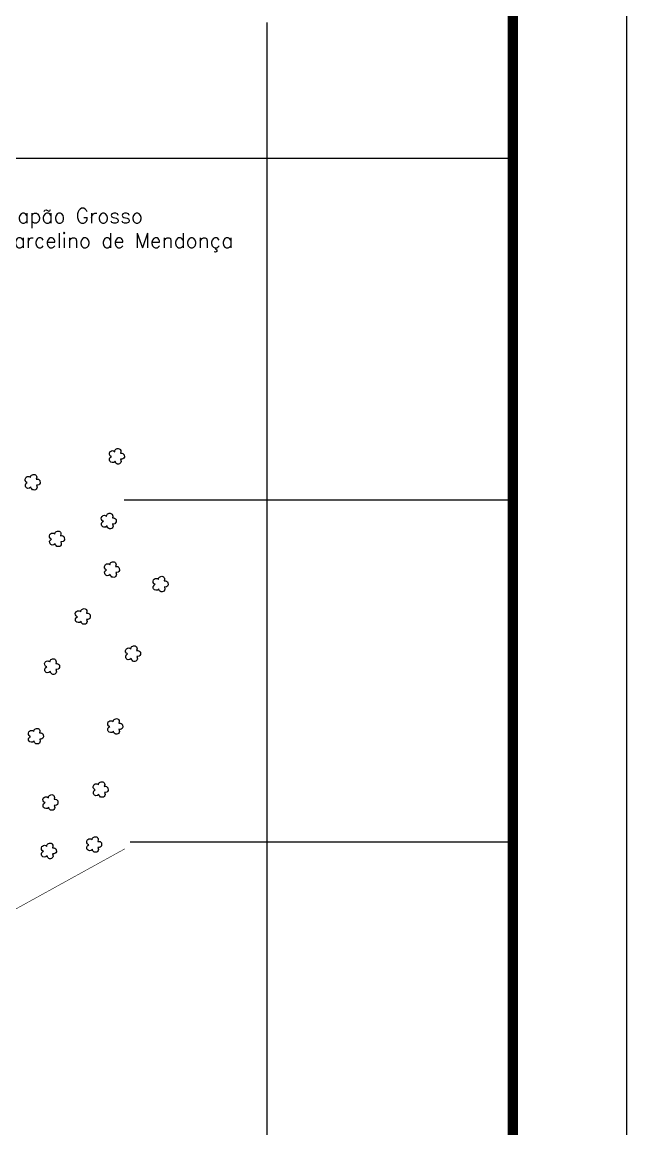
# Model space of a CAD drawing. Extents: x 724231 to 728431, y 7817664 to 7823604.
# Drawn here: x 727370 to 728431, y 7818696 to 7820638 of the extents above; entities that cross this region are included whole.
import ezdxf

# ---------------------------------------------------------------- set-up
doc = ezdxf.new("R2010")
doc.units = 0
doc.header["$MEASUREMENT"] = 0
doc.linetypes.add('CONTINUO', pattern=[0])
doc.linetypes.add('LIN0', pattern=[0])
for name, color, linetype in [('_SIMBOLO ARVORE', 118, 'Continuous'), ('CERCA', 56, 'CONTINUO'), ('MARGEM', 7, 'CONTINUO'), ('TEXTO CONFRONTANTES', 7, 'Continuous')]:
    doc.layers.add(name, color=color, linetype=linetype)
doc.layers.add('MALHA', color=8, linetype='Continuous', lineweight=9)
doc.styles.add('Simplex', font='simplex.shx')
doc.linetypes.add('CERCA_5000', pattern='A,25,-10,["+",Standard,S=8,R=45,X=-1.5,Y=-4.75],-4.5', length=39.5)

msp = doc.modelspace()

# ---------------------------------------------------------------- linework, layer by layer
at = {"layer": '_SIMBOLO ARVORE', "linetype": 'CONTINUO'}
for points in [[(727533.2, 7819867.9, 0), (727530.8, 7819865.9, 0), (727527.8, 7819865.6, 0), (727525.7, 7819866.4, 0), (727524.2, 7819867.9, 0), (727523.5, 7819869.6, 0), (727523.4, 7819872.1, 0), (727524.2, 7819873.7, 0), (727525, 7819874.9, 0), (727526.8, 7819876.1, 0), (727525.7, 7819876.5, 0), (727524.6, 7819877.3, 0), (727523.3, 7819879.4, 0), (727523.1, 7819881.8, 0), (727524, 7819884.3, 0), (727525, 7819885.2, 0), (727526.7, 7819886.2, 0), (727528.6, 7819886.5, 0), (727530.1, 7819886.3, 0), (727531.2, 7819885.7, 0), (727532.5, 7819884.6, 0), (727532.9, 7819886.8, 0), (727533.2, 7819887.7, 0), (727534.2, 7819888.9, 0), (727535.6, 7819889.4, 0), (727537, 7819890, 0), (727538.6, 7819890.2, 0), (727540.1, 7819889.9, 0), (727541.3, 7819889.3, 0), (727542.2, 7819888.3, 0), (727543, 7819886.8, 0), (727543.3, 7819885.1, 0), (727542.6, 7819882, 0), (727544.7, 7819882, 0), (727546.5, 7819881.6, 0), (727548.2, 7819880.3, 0), (727549.1, 7819879.2, 0), (727549.4, 7819875, 0), (727548.3, 7819873.1, 0), (727546.9, 7819871.8, 0), (727544.8, 7819871.3, 0), (727542.9, 7819871.4, 0), (727543.9, 7819867.5, 0), (727543.4, 7819865.8, 0), (727542.3, 7819864.2, 0), (727541, 7819863.2, 0), (727539.2, 7819862.7, 0), (727537.5, 7819862.8, 0), (727536.1, 7819863.2, 0), (727534.6, 7819864.7, 0), (727533.6, 7819866.1, 0), (727533.3, 7819868.1, 0)], [(727385.5, 7819822.5, 0), (727383.2, 7819820.5, 0), (727380.1, 7819820.2, 0), (727378, 7819821, 0), (727376.5, 7819822.5, 0), (727375.8, 7819824.2, 0), (727375.7, 7819826.7, 0), (727376.5, 7819828.3, 0), (727377.4, 7819829.5, 0), (727379.1, 7819830.7, 0), (727378, 7819831, 0), (727376.9, 7819831.9, 0), (727375.6, 7819834, 0), (727375.4, 7819836.4, 0), (727376.3, 7819838.9, 0), (727377.3, 7819839.7, 0), (727379.1, 7819840.8, 0), (727380.9, 7819841.1, 0), (727382.4, 7819840.9, 0), (727383.6, 7819840.3, 0), (727384.9, 7819839.2, 0), (727385.2, 7819841.4, 0), (727385.6, 7819842.2, 0), (727386.5, 7819843.5, 0), (727388, 7819844, 0), (727389.4, 7819844.6, 0), (727390.9, 7819844.7, 0), (727392.4, 7819844.5, 0), (727393.6, 7819843.9, 0), (727394.5, 7819842.9, 0), (727395.3, 7819841.4, 0), (727395.6, 7819839.7, 0), (727394.9, 7819836.6, 0), (727397, 7819836.6, 0), (727398.8, 7819836.2, 0), (727400.5, 7819834.9, 0), (727401.4, 7819833.8, 0), (727401.7, 7819829.6, 0), (727400.6, 7819827.7, 0), (727399.3, 7819826.4, 0), (727397.1, 7819825.8, 0), (727395.2, 7819826, 0), (727396.2, 7819822.1, 0), (727395.7, 7819820.4, 0), (727394.6, 7819818.8, 0), (727393.4, 7819817.8, 0), (727391.6, 7819817.3, 0), (727389.8, 7819817.4, 0), (727388.5, 7819817.8, 0), (727386.9, 7819819.3, 0), (727385.9, 7819820.7, 0), (727385.6, 7819822.7, 0)], [(727519, 7819754.4, 0), (727516.6, 7819752.4, 0), (727513.6, 7819752, 0), (727511.5, 7819752.9, 0), (727510, 7819754.4, 0), (727509.3, 7819756.1, 0), (727509.2, 7819758.6, 0), (727510, 7819760.2, 0), (727510.8, 7819761.4, 0), (727512.6, 7819762.6, 0), (727511.5, 7819762.9, 0), (727510.4, 7819763.8, 0), (727509.1, 7819765.8, 0), (727508.9, 7819768.2, 0), (727509.8, 7819770.7, 0), (727510.8, 7819771.6, 0), (727512.5, 7819772.7, 0), (727514.4, 7819773, 0), (727515.9, 7819772.7, 0), (727517, 7819772.2, 0), (727518.3, 7819771.1, 0), (727518.7, 7819773.2, 0), (727519, 7819774.1, 0), (727520, 7819775.3, 0), (727521.4, 7819775.9, 0), (727522.8, 7819776.5, 0), (727524.4, 7819776.6, 0), (727525.9, 7819776.4, 0), (727527.1, 7819775.8, 0), (727528, 7819774.8, 0), (727528.8, 7819773.3, 0), (727529.1, 7819771.5, 0), (727528.4, 7819768.5, 0), (727530.5, 7819768.5, 0), (727532.3, 7819768.1, 0), (727534, 7819766.7, 0), (727534.9, 7819765.7, 0), (727535.2, 7819761.5, 0), (727534.1, 7819759.6, 0), (727532.7, 7819758.3, 0), (727530.6, 7819757.7, 0), (727528.7, 7819757.9, 0), (727529.7, 7819753.9, 0), (727529.2, 7819752.3, 0), (727528.1, 7819750.7, 0), (727526.8, 7819749.6, 0), (727525, 7819749.2, 0), (727523.3, 7819749.3, 0), (727521.9, 7819749.7, 0), (727520.4, 7819751.2, 0), (727519.4, 7819752.5, 0), (727519.1, 7819754.6, 0)], [(727428.1, 7819723.2, 0), (727425.8, 7819721.2, 0), (727422.7, 7819720.8, 0), (727420.6, 7819721.7, 0), (727419.1, 7819723.2, 0), (727418.4, 7819724.9, 0), (727418.3, 7819727.4, 0), (727419.1, 7819729, 0), (727420, 7819730.2, 0), (727421.7, 7819731.3, 0), (727420.6, 7819731.7, 0), (727419.5, 7819732.6, 0), (727418.2, 7819734.6, 0), (727418, 7819737, 0), (727418.9, 7819739.5, 0), (727419.9, 7819740.4, 0), (727421.7, 7819741.5, 0), (727423.5, 7819741.7, 0), (727425, 7819741.5, 0), (727426.2, 7819741, 0), (727427.5, 7819739.8, 0), (727427.8, 7819742, 0), (727428.2, 7819742.9, 0), (727429.1, 7819744.1, 0), (727430.6, 7819744.6, 0), (727432, 7819745.3, 0), (727433.5, 7819745.4, 0), (727435, 7819745.2, 0), (727436.2, 7819744.6, 0), (727437.1, 7819743.6, 0), (727437.9, 7819742, 0), (727438.2, 7819740.3, 0), (727437.5, 7819737.2, 0), (727439.6, 7819737.3, 0), (727441.4, 7819736.9, 0), (727443.1, 7819735.5, 0), (727444, 7819734.5, 0), (727444.3, 7819730.2, 0), (727443.2, 7819728.3, 0), (727441.9, 7819727.1, 0), (727439.7, 7819726.5, 0), (727437.8, 7819726.7, 0), (727438.8, 7819722.7, 0), (727438.3, 7819721, 0), (727437.2, 7819719.4, 0), (727436, 7819718.4, 0), (727434.2, 7819718, 0), (727432.4, 7819718.1, 0), (727431.1, 7819718.5, 0), (727429.5, 7819720, 0), (727428.5, 7819721.3, 0), (727428.2, 7819723.4, 0)], [(727524.7, 7819669.2, 0), (727522.3, 7819667.2, 0), (727519.3, 7819666.9, 0), (727517.2, 7819667.7, 0), (727515.6, 7819669.2, 0), (727515, 7819670.9, 0), (727514.8, 7819673.5, 0), (727515.7, 7819675.1, 0), (727516.5, 7819676.2, 0), (727518.3, 7819677.4, 0), (727517.2, 7819677.8, 0), (727516.1, 7819678.7, 0), (727514.8, 7819680.7, 0), (727514.6, 7819683.1, 0), (727515.5, 7819685.6, 0), (727516.4, 7819686.5, 0), (727518.2, 7819687.6, 0), (727520.1, 7819687.8, 0), (727521.6, 7819687.6, 0), (727522.7, 7819687.1, 0), (727524, 7819685.9, 0), (727524.4, 7819688.1, 0), (727524.7, 7819689, 0), (727525.7, 7819690.2, 0), (727527.1, 7819690.7, 0), (727528.5, 7819691.3, 0), (727530.1, 7819691.5, 0), (727531.6, 7819691.3, 0), (727532.8, 7819690.6, 0), (727533.7, 7819689.7, 0), (727534.5, 7819688.1, 0), (727534.8, 7819686.4, 0), (727534, 7819683.3, 0), (727536.2, 7819683.4, 0), (727538, 7819682.9, 0), (727539.7, 7819681.6, 0), (727540.6, 7819680.5, 0), (727540.8, 7819676.3, 0), (727539.8, 7819674.4, 0), (727538.4, 7819673.2, 0), (727536.3, 7819672.6, 0), (727534.4, 7819672.7, 0), (727535.4, 7819668.8, 0), (727534.9, 7819667.1, 0), (727533.8, 7819665.5, 0), (727532.5, 7819664.5, 0), (727530.7, 7819664.1, 0), (727529, 7819664.2, 0), (727527.6, 7819664.5, 0), (727526.1, 7819666, 0), (727525.1, 7819667.4, 0), (727524.8, 7819669.4, 0)], [(727609.9, 7819643.7, 0), (727607.5, 7819641.7, 0), (727604.5, 7819641.4, 0), (727602.4, 7819642.2, 0), (727600.8, 7819643.7, 0), (727600.2, 7819645.4, 0), (727600, 7819647.9, 0), (727600.9, 7819649.5, 0), (727601.7, 7819650.7, 0), (727603.5, 7819651.9, 0), (727602.4, 7819652.2, 0), (727601.3, 7819653.1, 0), (727600, 7819655.1, 0), (727599.8, 7819657.5, 0), (727600.7, 7819660, 0), (727601.6, 7819660.9, 0), (727603.4, 7819662, 0), (727605.3, 7819662.3, 0), (727606.8, 7819662.1, 0), (727607.9, 7819661.5, 0), (727609.2, 7819660.4, 0), (727609.6, 7819662.6, 0), (727609.9, 7819663.4, 0), (727610.9, 7819664.6, 0), (727612.3, 7819665.2, 0), (727613.7, 7819665.8, 0), (727615.3, 7819665.9, 0), (727616.8, 7819665.7, 0), (727618, 7819665.1, 0), (727618.9, 7819664.1, 0), (727619.7, 7819662.6, 0), (727620, 7819660.8, 0), (727619.2, 7819657.8, 0), (727621.4, 7819657.8, 0), (727623.2, 7819657.4, 0), (727624.9, 7819656.1, 0), (727625.8, 7819655, 0), (727626, 7819650.8, 0), (727625, 7819648.9, 0), (727623.6, 7819647.6, 0), (727621.5, 7819647, 0), (727619.6, 7819647.2, 0), (727620.6, 7819643.2, 0), (727620.1, 7819641.6, 0), (727619, 7819640, 0), (727617.7, 7819639, 0), (727615.9, 7819638.5, 0), (727614.2, 7819638.6, 0), (727612.8, 7819639, 0), (727611.3, 7819640.5, 0), (727610.3, 7819641.8, 0), (727610, 7819643.9, 0)], [(727473.6, 7819586.9, 0), (727471.2, 7819584.9, 0), (727468.2, 7819584.6, 0), (727466, 7819585.4, 0), (727464.5, 7819586.9, 0), (727463.9, 7819588.6, 0), (727463.7, 7819591.2, 0), (727464.5, 7819592.8, 0), (727465.4, 7819593.9, 0), (727467.1, 7819595.1, 0), (727466, 7819595.5, 0), (727464.9, 7819596.4, 0), (727463.7, 7819598.4, 0), (727463.4, 7819600.8, 0), (727464.4, 7819603.3, 0), (727465.3, 7819604.2, 0), (727467.1, 7819605.3, 0), (727469, 7819605.5, 0), (727470.4, 7819605.3, 0), (727471.6, 7819604.7, 0), (727472.9, 7819603.6, 0), (727473.3, 7819605.8, 0), (727473.6, 7819606.7, 0), (727474.6, 7819607.9, 0), (727476, 7819608.4, 0), (727477.4, 7819609, 0), (727479, 7819609.2, 0), (727480.4, 7819609, 0), (727481.7, 7819608.3, 0), (727482.6, 7819607.4, 0), (727483.3, 7819605.8, 0), (727483.6, 7819604.1, 0), (727482.9, 7819601, 0), (727485.1, 7819601, 0), (727486.9, 7819600.6, 0), (727488.5, 7819599.3, 0), (727489.5, 7819598.2, 0), (727489.7, 7819594, 0), (727488.7, 7819592.1, 0), (727487.3, 7819590.8, 0), (727485.1, 7819590.3, 0), (727483.2, 7819590.4, 0), (727484.3, 7819586.5, 0), (727483.8, 7819584.8, 0), (727482.6, 7819583.2, 0), (727481.4, 7819582.2, 0), (727479.6, 7819581.8, 0), (727477.8, 7819581.9, 0), (727476.5, 7819582.2, 0), (727475, 7819583.7, 0), (727473.9, 7819585.1, 0), (727473.6, 7819587.1, 0)], [(727561.6, 7819521.6, 0), (727559.2, 7819519.7, 0), (727556.2, 7819519.3, 0), (727554.1, 7819520.1, 0), (727552.6, 7819521.6, 0), (727551.9, 7819523.3, 0), (727551.8, 7819525.9, 0), (727552.6, 7819527.5, 0), (727553.4, 7819528.7, 0), (727555.2, 7819529.8, 0), (727554.1, 7819530.2, 0), (727553, 7819531.1, 0), (727551.7, 7819533.1, 0), (727551.5, 7819535.5, 0), (727552.4, 7819538, 0), (727553.4, 7819538.9, 0), (727555.1, 7819540, 0), (727557, 7819540.2, 0), (727558.5, 7819540, 0), (727559.6, 7819539.5, 0), (727560.9, 7819538.3, 0), (727561.3, 7819540.5, 0), (727561.6, 7819541.4, 0), (727562.6, 7819542.6, 0), (727564, 7819543.1, 0), (727565.4, 7819543.7, 0), (727567, 7819543.9, 0), (727568.5, 7819543.7, 0), (727569.7, 7819543, 0), (727570.6, 7819542.1, 0), (727571.4, 7819540.5, 0), (727571.7, 7819538.8, 0), (727571, 7819535.7, 0), (727573.1, 7819535.8, 0), (727574.9, 7819535.3, 0), (727576.6, 7819534, 0), (727577.5, 7819532.9, 0), (727577.8, 7819528.7, 0), (727576.7, 7819526.8, 0), (727575.3, 7819525.6, 0), (727573.2, 7819525, 0), (727571.3, 7819525.2, 0), (727572.3, 7819521.2, 0), (727571.8, 7819519.5, 0), (727570.7, 7819517.9, 0), (727569.4, 7819516.9, 0), (727567.6, 7819516.5, 0), (727565.9, 7819516.6, 0), (727564.5, 7819517, 0), (727563, 7819518.5, 0), (727562, 7819519.8, 0), (727561.7, 7819521.8, 0)], [(727419.6, 7819498.9, 0), (727417.2, 7819496.9, 0), (727414.2, 7819496.6, 0), (727412.1, 7819497.4, 0), (727410.6, 7819498.9, 0), (727409.9, 7819500.6, 0), (727409.8, 7819503.2, 0), (727410.6, 7819504.8, 0), (727411.4, 7819506, 0), (727413.2, 7819507.1, 0), (727412.1, 7819507.5, 0), (727411, 7819508.4, 0), (727409.7, 7819510.4, 0), (727409.5, 7819512.8, 0), (727410.4, 7819515.3, 0), (727411.4, 7819516.2, 0), (727413.1, 7819517.3, 0), (727415, 7819517.5, 0), (727416.5, 7819517.3, 0), (727417.6, 7819516.8, 0), (727418.9, 7819515.6, 0), (727419.3, 7819517.8, 0), (727419.6, 7819518.7, 0), (727420.6, 7819519.9, 0), (727422, 7819520.4, 0), (727423.4, 7819521, 0), (727425, 7819521.2, 0), (727426.5, 7819521, 0), (727427.7, 7819520.3, 0), (727428.6, 7819519.4, 0), (727429.4, 7819517.8, 0), (727429.7, 7819516.1, 0), (727429, 7819513, 0), (727431.1, 7819513.1, 0), (727432.9, 7819512.6, 0), (727434.6, 7819511.3, 0), (727435.5, 7819510.2, 0), (727435.8, 7819506, 0), (727434.7, 7819504.1, 0), (727433.3, 7819502.9, 0), (727431.2, 7819502.3, 0), (727429.3, 7819502.4, 0), (727430.3, 7819498.5, 0), (727429.8, 7819496.8, 0), (727428.7, 7819495.2, 0), (727427.4, 7819494.2, 0), (727425.6, 7819493.8, 0), (727423.9, 7819493.9, 0), (727422.5, 7819494.3, 0), (727421, 7819495.7, 0), (727420, 7819497.1, 0), (727419.7, 7819499.1, 0)], [(727530.4, 7819393.9, 0), (727528, 7819391.9, 0), (727525, 7819391.6, 0), (727522.8, 7819392.4, 0), (727521.3, 7819393.9, 0), (727520.7, 7819395.6, 0), (727520.5, 7819398.2, 0), (727521.3, 7819399.8, 0), (727522.2, 7819400.9, 0), (727523.9, 7819402.1, 0), (727522.8, 7819402.5, 0), (727521.7, 7819403.4, 0), (727520.5, 7819405.4, 0), (727520.2, 7819407.8, 0), (727521.2, 7819410.3, 0), (727522.1, 7819411.2, 0), (727523.9, 7819412.2, 0), (727525.8, 7819412.5, 0), (727527.2, 7819412.3, 0), (727528.4, 7819411.7, 0), (727529.7, 7819410.6, 0), (727530.1, 7819412.8, 0), (727530.4, 7819413.7, 0), (727531.4, 7819414.9, 0), (727532.8, 7819415.4, 0), (727534.2, 7819416, 0), (727535.8, 7819416.2, 0), (727537.2, 7819416, 0), (727538.5, 7819415.3, 0), (727539.4, 7819414.4, 0), (727540.1, 7819412.8, 0), (727540.4, 7819411.1, 0), (727539.7, 7819408, 0), (727541.9, 7819408, 0), (727543.7, 7819407.6, 0), (727545.3, 7819406.3, 0), (727546.3, 7819405.2, 0), (727546.5, 7819401, 0), (727545.5, 7819399.1, 0), (727544.1, 7819397.8, 0), (727541.9, 7819397.3, 0), (727540, 7819397.4, 0), (727541.1, 7819393.5, 0), (727540.6, 7819391.8, 0), (727539.4, 7819390.2, 0), (727538.2, 7819389.2, 0), (727536.4, 7819388.8, 0), (727534.6, 7819388.9, 0), (727533.3, 7819389.2, 0), (727531.8, 7819390.7, 0), (727530.7, 7819392.1, 0), (727530.4, 7819394.1, 0)], [(727391.2, 7819376.9, 0), (727388.8, 7819374.9, 0), (727385.8, 7819374.6, 0), (727383.7, 7819375.4, 0), (727382.2, 7819376.9, 0), (727381.5, 7819378.6, 0), (727381.4, 7819381.1, 0), (727382.2, 7819382.7, 0), (727383, 7819383.9, 0), (727384.8, 7819385.1, 0), (727383.7, 7819385.4, 0), (727382.6, 7819386.3, 0), (727381.3, 7819388.3, 0), (727381.1, 7819390.7, 0), (727382, 7819393.2, 0), (727383, 7819394.1, 0), (727384.7, 7819395.2, 0), (727386.6, 7819395.5, 0), (727388.1, 7819395.3, 0), (727389.2, 7819394.7, 0), (727390.5, 7819393.6, 0), (727390.9, 7819395.8, 0), (727391.2, 7819396.6, 0), (727392.2, 7819397.9, 0), (727393.6, 7819398.4, 0), (727395, 7819399, 0), (727396.6, 7819399.1, 0), (727398.1, 7819398.9, 0), (727399.3, 7819398.3, 0), (727400.2, 7819397.3, 0), (727401, 7819395.8, 0), (727401.3, 7819394.1, 0), (727400.6, 7819391, 0), (727402.7, 7819391, 0), (727404.5, 7819390.6, 0), (727406.2, 7819389.3, 0), (727407.1, 7819388.2, 0), (727407.4, 7819384, 0), (727406.3, 7819382.1, 0), (727404.9, 7819380.8, 0), (727402.8, 7819380.2, 0), (727400.9, 7819380.4, 0), (727401.9, 7819376.5, 0), (727401.4, 7819374.8, 0), (727400.3, 7819373.2, 0), (727399, 7819372.2, 0), (727397.2, 7819371.7, 0), (727395.5, 7819371.8, 0), (727394.1, 7819372.2, 0), (727392.6, 7819373.7, 0), (727391.6, 7819375, 0), (727391.3, 7819377.1, 0)], [(727504.8, 7819283.2, 0), (727502.4, 7819281.2, 0), (727499.4, 7819280.9, 0), (727497.3, 7819281.7, 0), (727495.8, 7819283.2, 0), (727495.1, 7819284.9, 0), (727495, 7819287.5, 0), (727495.8, 7819289.1, 0), (727496.6, 7819290.2, 0), (727498.4, 7819291.4, 0), (727497.3, 7819291.8, 0), (727496.2, 7819292.7, 0), (727494.9, 7819294.7, 0), (727494.7, 7819297.1, 0), (727495.6, 7819299.6, 0), (727496.6, 7819300.5, 0), (727498.3, 7819301.6, 0), (727500.2, 7819301.8, 0), (727501.7, 7819301.6, 0), (727502.8, 7819301.1, 0), (727504.1, 7819299.9, 0), (727504.5, 7819302.1, 0), (727504.8, 7819303, 0), (727505.8, 7819304.2, 0), (727507.2, 7819304.7, 0), (727508.6, 7819305.3, 0), (727510.2, 7819305.5, 0), (727511.7, 7819305.3, 0), (727512.9, 7819304.6, 0), (727513.8, 7819303.7, 0), (727514.6, 7819302.1, 0), (727514.9, 7819300.4, 0), (727514.2, 7819297.3, 0), (727516.3, 7819297.4, 0), (727518.1, 7819296.9, 0), (727519.8, 7819295.6, 0), (727520.7, 7819294.5, 0), (727521, 7819290.3, 0), (727519.9, 7819288.4, 0), (727518.5, 7819287.1, 0), (727516.4, 7819286.6, 0), (727514.5, 7819286.7, 0), (727515.5, 7819282.8, 0), (727515, 7819281.1, 0), (727513.9, 7819279.5, 0), (727512.6, 7819278.5, 0), (727510.8, 7819278.1, 0), (727509.1, 7819278.2, 0), (727507.7, 7819278.5, 0), (727506.2, 7819280, 0), (727505.2, 7819281.4, 0), (727504.9, 7819283.4, 0)], [(727416.8, 7819260.5, 0), (727414.4, 7819258.5, 0), (727411.4, 7819258.2, 0), (727409.2, 7819259, 0), (727407.7, 7819260.5, 0), (727407.1, 7819262.2, 0), (727406.9, 7819264.8, 0), (727407.7, 7819266.4, 0), (727408.6, 7819267.5, 0), (727410.3, 7819268.7, 0), (727409.2, 7819269.1, 0), (727408.1, 7819270, 0), (727406.9, 7819272, 0), (727406.6, 7819274.4, 0), (727407.6, 7819276.9, 0), (727408.5, 7819277.8, 0), (727410.3, 7819278.9, 0), (727412.2, 7819279.1, 0), (727413.6, 7819278.9, 0), (727414.8, 7819278.3, 0), (727416.1, 7819277.2, 0), (727416.5, 7819279.4, 0), (727416.8, 7819280.3, 0), (727417.8, 7819281.5, 0), (727419.2, 7819282, 0), (727420.6, 7819282.6, 0), (727422.2, 7819282.8, 0), (727423.6, 7819282.6, 0), (727424.9, 7819281.9, 0), (727425.8, 7819281, 0), (727426.5, 7819279.4, 0), (727426.8, 7819277.7, 0), (727426.1, 7819274.6, 0), (727428.3, 7819274.6, 0), (727430.1, 7819274.2, 0), (727431.7, 7819272.9, 0), (727432.7, 7819271.8, 0), (727432.9, 7819267.6, 0), (727431.9, 7819265.7, 0), (727430.5, 7819264.4, 0), (727428.3, 7819263.9, 0), (727426.4, 7819264, 0), (727427.5, 7819260.1, 0), (727427, 7819258.4, 0), (727425.8, 7819256.8, 0), (727424.6, 7819255.8, 0), (727422.8, 7819255.4, 0), (727421, 7819255.5, 0), (727419.7, 7819255.8, 0), (727418.2, 7819257.3, 0), (727417.1, 7819258.7, 0), (727416.8, 7819260.7, 0)], [(727413.9, 7819175.4, 0), (727411.6, 7819173.4, 0), (727408.5, 7819173, 0), (727406.4, 7819173.9, 0), (727404.9, 7819175.4, 0), (727404.2, 7819177.1, 0), (727404.1, 7819179.6, 0), (727404.9, 7819181.2, 0), (727405.8, 7819182.4, 0), (727407.5, 7819183.6, 0), (727406.4, 7819183.9, 0), (727405.3, 7819184.8, 0), (727404, 7819186.8, 0), (727403.8, 7819189.2, 0), (727404.7, 7819191.7, 0), (727405.7, 7819192.6, 0), (727407.5, 7819193.7, 0), (727409.3, 7819194, 0), (727410.8, 7819193.7, 0), (727412, 7819193.2, 0), (727413.3, 7819192, 0), (727413.6, 7819194.2, 0), (727414, 7819195.1, 0), (727414.9, 7819196.3, 0), (727416.4, 7819196.9, 0), (727417.8, 7819197.5, 0), (727419.3, 7819197.6, 0), (727420.8, 7819197.4, 0), (727422, 7819196.8, 0), (727422.9, 7819195.8, 0), (727423.7, 7819194.3, 0), (727424, 7819192.5, 0), (727423.3, 7819189.5, 0), (727425.4, 7819189.5, 0), (727427.2, 7819189.1, 0), (727428.9, 7819187.7, 0), (727429.8, 7819186.7, 0), (727430.1, 7819182.4, 0), (727429, 7819180.6, 0), (727427.7, 7819179.3, 0), (727425.5, 7819178.7, 0), (727423.6, 7819178.9, 0), (727424.6, 7819174.9, 0), (727424.1, 7819173.3, 0), (727423, 7819171.6, 0), (727421.8, 7819170.6, 0), (727420, 7819170.2, 0), (727418.2, 7819170.3, 0), (727416.9, 7819170.7, 0), (727415.3, 7819172.2, 0), (727414.3, 7819173.5, 0), (727414, 7819175.6, 0)], [(727493.4, 7819186.7, 0), (727491.1, 7819184.7, 0), (727488.1, 7819184.4, 0), (727485.9, 7819185.2, 0), (727484.4, 7819186.7, 0), (727483.8, 7819188.4, 0), (727483.6, 7819191, 0), (727484.4, 7819192.6, 0), (727485.3, 7819193.7, 0), (727487, 7819194.9, 0), (727485.9, 7819195.3, 0), (727484.8, 7819196.2, 0), (727483.5, 7819198.2, 0), (727483.3, 7819200.6, 0), (727484.2, 7819203.1, 0), (727485.2, 7819204, 0), (727487, 7819205.1, 0), (727488.8, 7819205.3, 0), (727490.3, 7819205.1, 0), (727491.5, 7819204.6, 0), (727492.8, 7819203.4, 0), (727493.2, 7819205.6, 0), (727493.5, 7819206.5, 0), (727494.4, 7819207.7, 0), (727495.9, 7819208.2, 0), (727497.3, 7819208.8, 0), (727498.8, 7819209, 0), (727500.3, 7819208.8, 0), (727501.5, 7819208.1, 0), (727502.4, 7819207.2, 0), (727503.2, 7819205.6, 0), (727503.5, 7819203.9, 0), (727502.8, 7819200.8, 0), (727505, 7819200.8, 0), (727506.7, 7819200.4, 0), (727508.4, 7819199.1, 0), (727509.3, 7819198, 0), (727509.6, 7819193.8, 0), (727508.6, 7819191.9, 0), (727507.2, 7819190.6, 0), (727505, 7819190.1, 0), (727503.1, 7819190.2, 0), (727504.1, 7819186.3, 0), (727503.7, 7819184.6, 0), (727502.5, 7819183, 0), (727501.3, 7819182, 0), (727499.5, 7819181.6, 0), (727497.7, 7819181.7, 0), (727496.4, 7819182, 0), (727494.9, 7819183.5, 0), (727493.8, 7819184.9, 0), (727493.5, 7819186.9, 0)]]:
    msp.add_polyline3d(points, dxfattribs=at)
at = {"layer": 'CERCA', "linetype": 'CERCA_5000', "const_width": 1}
msp.add_lwpolyline([(727325.4, 7819063.6), (727550.3, 7819187.7)], dxfattribs=at)
at = {"layer": 'MALHA'}
for p, q in [((727800, 7818332.7), (727800, 7820637.7)), ((726712.6, 7820400), (728231, 7820400)), ((727549.2, 7819800), (728231, 7819800)), ((727559.6, 7819200), (728231, 7819200))]:
    msp.add_line(p, q, dxfattribs=at)
at = {"layer": 'MARGEM', "color": 174, "linetype": 'LIN0', "flags": 128}
msp.add_lwpolyline([(728431, 7817663.9), (728431, 7823603.9), (724231, 7823603.9), (724231, 7817663.9)], close=True, dxfattribs=at)
at = {"layer": 'MARGEM', "color": 174, "linetype": 'LIN0', "const_width": 18.2, "flags": 128}
msp.add_lwpolyline([(728231, 7818332.7), (728231, 7823403.9), (724431, 7823403.9), (724431, 7818332.7)], close=True, dxfattribs=at)

# ---------------------------------------------------------------- texts
at = {"layer": 'TEXTO CONFRONTANTES', "linetype": 'Continuous', "insert": (727379.4, 7820272.7), "char_height": 26, "width": 771.78, "attachment_point": 5, "style": 'Simplex'}
msp.add_mtext('Fazenda Capão Grosso\\PEspólio de Omar Marcelino de Mendonça ', dxfattribs=at)

doc.saveas('drawing.dxf')
